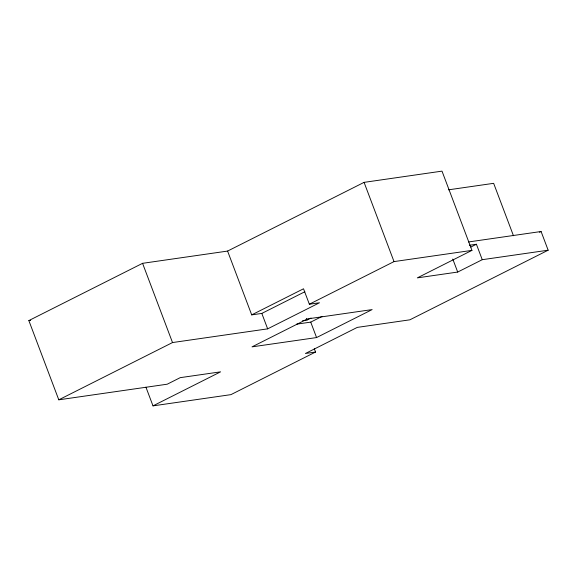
<?xml version="1.0" encoding="UTF-8"?>
<svg xmlns="http://www.w3.org/2000/svg" width="577" height="577" viewBox="0 0 577 577"><rect width="100%" height="100%" fill="white"/><g stroke="black" fill="none" stroke-linecap="round" stroke-linejoin="round"><path stroke-width="0.87" d="M145.938 387.174L152.999 405.869L220.573 371.848L180.219 377.654L167.222 384.203L58.789 399.818L28.85 320.581L142.569 263.321L227.59 251.074L364.08 182.361L442.004 171.131L471.95 250.375L417.337 277.869L457.698 272.055L482.249 259.693L548.15 250.202L541.089 231.507L468.481 241.965M58.789 399.818L172.516 342.558L267.656 328.854L319.478 302.766L309.359 304.223L303.524 288.781L251.702 314.876L227.59 251.074M251.702 314.876L261.821 313.419L304.872 291.738M309.359 304.223L394.019 261.597L471.95 250.375M302.593 320.682L307.014 320.047L311.039 318.021M296.592 324.159L310.736 322.125L322.009 316.448M470.868 247.043L476.414 244.251L482.249 259.693M316.571 337.567L372.129 309.589L307.599 318.886L252.041 346.856L316.571 337.567L310.736 322.125M539.502 232.307L541.089 231.507M314.328 348.782L315.554 352.035L230.923 394.639L152.999 405.869M548.15 250.202L409.872 319.817L357.257 327.397L305.435 353.492L315.554 352.035M448.495 189.826L493.652 183.327L513.465 235.741M469.397 245.261L476.414 244.251M28.85 320.581L30.631 320.322M452.779 259.051L457.698 272.055M364.08 182.361L394.019 261.597M306.401 318.417L307.014 320.047M261.821 313.419L267.656 328.854M142.569 263.321L172.516 342.558"/></g></svg>
